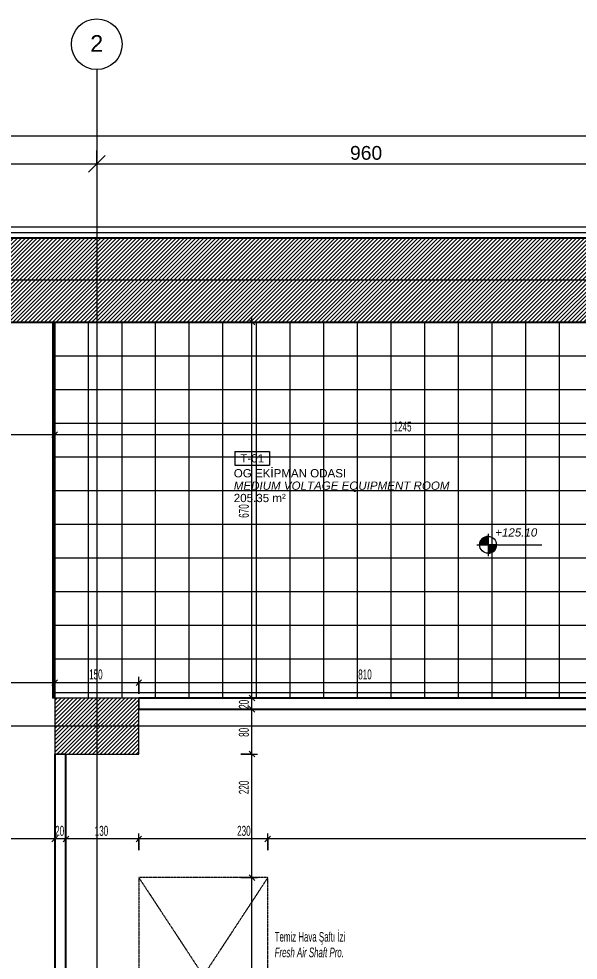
# Model space of a CAD drawing. Header units: centimetres. Extents: x -9345 to 11316, y -7197 to -3465.
# Drawn here: x 4667 to 5664, y -5278 to -3600 of the extents above; entities that cross this region are included whole.
import ezdxf

# ---------------------------------------------------------------- set-up
doc = ezdxf.new("R2010")
doc.units = ezdxf.units.CM
for name, pattern in [('Grid Line 1_4_', [1.11125, 0.635, -0.15875, 0.15875, -0.15875]), ('Hidden 1_16_', [0.238125, 0.15875, -0.079375]), ('Overhead', [0.396875, 0.238125, -0.15875])]:
    doc.linetypes.add(name, pattern=pattern)
for name, color, linetype, lineweight in [('A-ANNO-DIMS', 211, 'Continuous', 9), ('A-ANNO-DIMS-100', 211, 'Continuous', 9), ('A-AREA-IDEN', 2, 'Continuous', 9), ('A-DETL', 90, 'Continuous', 9), ('A-FLOR', 192, 'Continuous', 9), ('A-FLOR-HRAL', 11, 'Continuous', 9), ('A-FLOR-OVHD', 1, 'Overhead', 9), ('A-FLOR-PATT', 8, 'Continuous', 9), ('A-WALL', 113, 'Continuous', 9), ('A-WALL-PATT', 111, 'Continuous', 25), ('G-ANNO-DIMS', 111, 'Continuous', 9), ('G-ANNO-TEXT', 231, 'Continuous', 9), ('S-COLS', 52, 'Continuous', 9), ('S-GRID', 1, 'Continuous', 9), ('S-GRID-IDEN', 1, 'Continuous', 9)]:
    doc.layers.add(name, color=color, linetype=linetype, lineweight=lineweight)
doc.styles.add('Arial_1', font='arial.ttf', dxfattribs={"height": 29.505988})
doc.styles.add('Arial_2', font='arial.ttf', dxfattribs={"height": 14.752994})
doc.styles.add('Arial_4', font='arial.ttf', dxfattribs={"height": 24.588323})
doc.styles.add('Arial_I', font='ariali.ttf', dxfattribs={"height": 14.752994})
doc.styles.add('Swis721 LtCn BT', font='swisscl.ttf', dxfattribs={"width": 0.8, "height": 17.149461})
doc.styles.add('Swis721 LtCn BT_1', font='swisscl.ttf', dxfattribs={"width": 0.8, "height": 17.639445})
doc.dimstyles.new('IUAS_DIMENSION_AXIS', dxfattribs={"dimscale": 30.48, "dimtxt": 25, "dimasz": 0.984252, "dimexe": 0.984252, "dimexo": 0.0625, "dimgap": 0, "dimtad": 1, "dimdec": 0, "dimzin": 0, "dimdsep": 46, "dimtxsty": 'Arial_4', "dimblk1": 'OBLIQUE', "dimblk2": 'OBLIQUE', "dimsah": 1, "dimcen": 0.09, "dimdle": 0.984252, "dimazin": 0, "dimtfac": 1, "dimtdec": 4, "dimtix": 1, "dimtmove": 0, "dimatfit": 3, "dimfxl": 0.787402, "dimfxlon": 1, "dimtvp": 1, "dimtolj": 1, "dimtzin": 0, "dimarcsym": 2})
doc.dimstyles.new('IUAS_DIMENSION_INSIDE_100_4', dxfattribs={"dimscale": 30.48, "dimtxt": 18, "dimasz": 0.328084, "dimexe": 0.328084, "dimexo": 0.0625, "dimgap": 0, "dimtad": 1, "dimdec": 0, "dimdsep": 46, "dimtxsty": 'Swis721 LtCn BT_1', "dimblk1": 'OBLIQUE', "dimblk2": 'OBLIQUE', "dimsah": 1, "dimcen": 0.09, "dimdle": 0.328084, "dimazin": 0, "dimtfac": 1, "dimtdec": 4, "dimtix": 1, "dimtmove": 2, "dimatfit": 3, "dimfxl": 0.656168, "dimfxlon": 1, "dimtvp": 1, "dimtolj": 1, "dimtzin": 0, "dimarcsym": 2})
doc.dimstyles.new('IUAS_DIMENSION_INSIDE_100_5', dxfattribs={"dimscale": 30.48, "dimtxt": 18, "dimasz": 0.328084, "dimexe": 0.328084, "dimexo": 0.0625, "dimgap": 0, "dimtad": 1, "dimdec": 0, "dimdsep": 46, "dimtxsty": 'Swis721 LtCn BT_1', "dimblk1": 'OBLIQUE', "dimblk2": 'OBLIQUE', "dimsah": 1, "dimcen": 0.09, "dimdle": 0.328084, "dimazin": 0, "dimtfac": 1, "dimtdec": 4, "dimtix": 1, "dimtmove": 0, "dimatfit": 3, "dimfxl": 0.656168, "dimfxlon": 1, "dimtvp": 1, "dimtolj": 1, "dimtzin": 0, "dimarcsym": 2})
pattern_1 = [(45, (10627.768, 0), (-3.535534, 3.535534), [])]

# ---------------------------------------------------------------- blocks, each defined once
blk = doc.blocks.new('Railing - Railing-1580815-_123_30 TEKNİK KAT _ TECHNICAL LEVEL')
at = {"layer": 'A-FLOR-HRAL'}
for p, q in [((-6024.5, 3958.6), (-6647.3, 3711.6)), ((-6646.2, 3708.8), (-6023.4, 3955.8)), ((-6646.2, 3708.8), (-6647.3, 3711.6))]:
    blk.add_line(p, q, dxfattribs=at)
blk = doc.blocks.new('IUAS_A_ROOM_100S - No_İsmi_Alan-1315501-_123_30 TEKNİK KAT _ TECHNICAL LEVEL')
at = {"layer": 'A-AREA-IDEN'}
for p, q in [((-0.101, 0.193), (-0.101, -0.051)), ((-0.101, 0.193), (0.519, 0.193)), ((0.519, 0.193), (0.519, -0.051)), ((-0.101, -0.051), (0.519, -0.051))]:
    blk.add_line(p, q, dxfattribs=at)
blk = doc.blocks.new('Grid - IUAS_A_GRID_HEAD_4_5MM-1313285-_123_30 TEKNİK KAT _ TECHNICAL LEVEL')
at = {"layer": 'S-GRID-IDEN'}
blk.add_circle((0, 0), 0.452, dxfattribs=at)
blk = doc.blocks.new('DIMBLOCK323-_123_30 TEKNİK KAT _ TECHNICAL LEVEL')
at = {"layer": 'A-ANNO-DIMS-100', "transparency": 16777216}
for p, q in [((3965.8, -4762.9), (3965.8, -4792.9)), ((3965.8, -4782.9), (3965.8, -4762.9)), ((3965.8, -4782.9), (3970.8, -4777.9)), ((4730.8, -4802.9), (4730.8, -4772.9)), ((4730.8, -4782.9), (4735.8, -4777.9)), ((3955.8, -4782.9), (4730.8, -4782.9)), ((3965.8, -4782.9), (3960.8, -4787.9)), ((4730.8, -4782.9), (4725.8, -4787.9)), ((4730.8, -4782.9), (4730.8, -4802.9))]:
    blk.add_line(p, q, dxfattribs=at)
at = {"layer": 'A-ANNO-DIMS-100', "color": 0, "transparency": 16777216, "insert": (4334.6, -4759.6), "char_height": 17.64, "width": 32.914, "attachment_point": 1, "line_spacing_factor": 0.971848, "style": 'Swis721 LtCn BT_1'}
blk.add_mtext('765', dxfattribs=at)
blk = doc.blocks.new('_Oblique')
at = {"color": 0, "linetype": 'ByBlock', "lineweight": -2}
blk.add_line((-0.5, -0.5), (0.5, 0.5), dxfattribs=at)
blk = doc.blocks.new('DIMBLOCK324-_123_30 TEKNİK KAT _ TECHNICAL LEVEL')
at = {"layer": 'A-ANNO-DIMS-100', "transparency": 16777216}
for p, q in [((4730.8, -4802.9), (4730.8, -4772.9)), ((4730.8, -4782.9), (4735.8, -4777.9)), ((4880.8, -4802.9), (4880.8, -4772.9)), ((4880.8, -4782.9), (4885.8, -4777.9)), ((4730.8, -4782.9), (4725.8, -4787.9)), ((4730.8, -4782.9), (4880.8, -4782.9)), ((4730.8, -4782.9), (4730.8, -4802.9)), ((4880.8, -4782.9), (4875.8, -4787.9)), ((4880.8, -4782.9), (4880.8, -4802.9))]:
    blk.add_line(p, q, dxfattribs=at)
at = {"layer": 'A-ANNO-DIMS-100', "color": 0, "transparency": 16777216, "insert": (4792.1, -4759.6), "char_height": 17.64, "width": 32.914, "attachment_point": 1, "line_spacing_factor": 0.971848, "style": 'Swis721 LtCn BT_1'}
blk.add_mtext('150', dxfattribs=at)
blk = doc.blocks.new('DIMBLOCK325-_123_30 TEKNİK KAT _ TECHNICAL LEVEL')
at = {"layer": 'A-ANNO-DIMS-100', "transparency": 16777216}
for p, q in [((4880.8, -4802.9), (4880.8, -4772.9)), ((4880.8, -4782.9), (4885.8, -4777.9)), ((5690.8, -4802.9), (5690.8, -4772.9)), ((5690.8, -4782.9), (5695.8, -4777.9)), ((4880.8, -4782.9), (4875.8, -4787.9)), ((4880.8, -4782.9), (5690.8, -4782.9)), ((4880.8, -4782.9), (4880.8, -4802.9)), ((5690.8, -4782.9), (5685.8, -4787.9)), ((5690.8, -4782.9), (5690.8, -4802.9))]:
    blk.add_line(p, q, dxfattribs=at)
at = {"layer": 'A-ANNO-DIMS-100', "color": 0, "transparency": 16777216, "insert": (5272.1, -4759.6), "char_height": 17.64, "width": 32.914, "attachment_point": 1, "line_spacing_factor": 0.971848, "style": 'Swis721 LtCn BT_1'}
blk.add_mtext('810', dxfattribs=at)
blk = doc.blocks.new('DIMBLOCK437-_123_30 TEKNİK KAT _ TECHNICAL LEVEL')
at = {"layer": 'A-ANNO-DIMS-100', "transparency": 16777216}
for p, q in [((5110.8, -5061.7), (5105.8, -5066.7)), ((5110.8, -5081.7), (5110.8, -5051.7)), ((5110.8, -5061.7), (5115.8, -5056.7)), ((6640.8, -5061.7), (5110.8, -5061.7)), ((5110.8, -5061.7), (5110.8, -5081.7)), ((6640.8, -5061.7), (6635.8, -5066.7)), ((6640.8, -5081.7), (6640.8, -5051.7)), ((6640.8, -5061.7), (6645.8, -5056.7)), ((6640.8, -5061.7), (6640.8, -5081.7))]:
    blk.add_line(p, q, dxfattribs=at)
at = {"layer": 'A-ANNO-DIMS-100', "color": 0, "transparency": 16777216, "insert": (5857.5, -5038.4), "char_height": 17.64, "width": 43.886, "attachment_point": 1, "line_spacing_factor": 0.971848, "style": 'Swis721 LtCn BT_1'}
blk.add_mtext('1530', dxfattribs=at)
blk = doc.blocks.new('DIMBLOCK438-_123_30 TEKNİK KAT _ TECHNICAL LEVEL')
at = {"layer": 'A-ANNO-DIMS-100', "transparency": 16777216}
for p, q in [((4880.8, -5061.7), (4875.8, -5066.7)), ((4880.8, -5081.7), (4880.8, -5051.7)), ((4880.8, -5061.7), (4885.8, -5056.7)), ((5110.8, -5061.7), (4880.8, -5061.7)), ((4880.8, -5061.7), (4880.8, -5081.7)), ((5110.8, -5061.7), (5105.8, -5066.7)), ((5110.8, -5081.7), (5110.8, -5051.7)), ((5110.8, -5061.7), (5115.8, -5056.7)), ((5110.8, -5061.7), (5110.8, -5081.7))]:
    blk.add_line(p, q, dxfattribs=at)
at = {"layer": 'A-ANNO-DIMS-100', "color": 0, "transparency": 16777216, "insert": (5056.1, -5038.4), "char_height": 17.64, "width": 32.914, "attachment_point": 1, "line_spacing_factor": 0.971848, "style": 'Swis721 LtCn BT_1'}
blk.add_mtext('230', dxfattribs=at)
blk = doc.blocks.new('DIMBLOCK439-_123_30 TEKNİK KAT _ TECHNICAL LEVEL')
at = {"layer": 'A-ANNO-DIMS-100', "transparency": 16777216}
for p, q in [((4750.8, -5061.7), (4745.8, -5066.7)), ((4750.8, -5081.7), (4750.8, -5051.7)), ((4750.8, -5061.7), (4755.8, -5056.7)), ((4880.8, -5061.7), (4750.8, -5061.7)), ((4750.8, -5061.7), (4750.8, -5081.7)), ((4880.8, -5061.7), (4875.8, -5066.7)), ((4880.8, -5081.7), (4880.8, -5051.7)), ((4880.8, -5061.7), (4885.8, -5056.7)), ((4880.8, -5061.7), (4880.8, -5081.7))]:
    blk.add_line(p, q, dxfattribs=at)
at = {"layer": 'A-ANNO-DIMS-100', "color": 0, "transparency": 16777216, "insert": (4802.1, -5038.4), "char_height": 17.64, "width": 32.914, "attachment_point": 1, "line_spacing_factor": 0.971848, "style": 'Swis721 LtCn BT_1'}
blk.add_mtext('130', dxfattribs=at)
blk = doc.blocks.new('DIMBLOCK440-_123_30 TEKNİK KAT _ TECHNICAL LEVEL')
at = {"layer": 'A-ANNO-DIMS-100', "transparency": 16777216}
for p, q in [((4730.8, -5061.7), (4725.8, -5066.7)), ((4730.8, -5081.7), (4730.8, -5051.7)), ((4730.8, -5061.7), (4735.8, -5056.7)), ((4750.8, -5061.7), (4730.8, -5061.7)), ((4730.8, -5061.7), (4730.8, -5081.7)), ((4750.8, -5061.7), (4745.8, -5066.7)), ((4750.8, -5081.7), (4750.8, -5051.7)), ((4750.8, -5061.7), (4755.8, -5056.7)), ((4750.8, -5061.7), (4750.8, -5081.7))]:
    blk.add_line(p, q, dxfattribs=at)
at = {"layer": 'A-ANNO-DIMS-100', "color": 0, "transparency": 16777216, "insert": (4731.6, -5038.4), "char_height": 17.64, "width": 21.943, "attachment_point": 1, "line_spacing_factor": 0.971848, "style": 'Swis721 LtCn BT_1'}
blk.add_mtext('20', dxfattribs=at)
blk = doc.blocks.new('DIMBLOCK441-_123_30 TEKNİK KAT _ TECHNICAL LEVEL')
at = {"layer": 'A-ANNO-DIMS-100', "transparency": 16777216}
for p, q in [((4315.8, -5061.7), (4310.8, -5066.7)), ((4315.8, -5081.7), (4315.8, -5051.7)), ((4315.8, -5061.7), (4320.8, -5056.7)), ((4730.8, -5061.7), (4315.8, -5061.7)), ((4315.8, -5061.7), (4315.8, -5081.7)), ((4730.8, -5061.7), (4725.8, -5066.7)), ((4730.8, -5081.7), (4730.8, -5051.7)), ((4730.8, -5061.7), (4735.8, -5056.7)), ((4730.8, -5061.7), (4730.8, -5081.7))]:
    blk.add_line(p, q, dxfattribs=at)
at = {"layer": 'A-ANNO-DIMS-100', "color": 0, "transparency": 16777216, "insert": (4509.6, -5038.4), "char_height": 17.64, "width": 32.914, "attachment_point": 1, "line_spacing_factor": 0.971848, "style": 'Swis721 LtCn BT_1'}
blk.add_mtext('415', dxfattribs=at)
blk = doc.blocks.new('DIMBLOCK448-_123_30 TEKNİK KAT _ TECHNICAL LEVEL')
at = {"layer": 'A-ANNO-DIMS-100', "transparency": 16777216}
for p, q in [((5062.6, -5130.5), (5092.6, -5130.5)), ((5082.6, -5130.5), (5062.6, -5130.5)), ((5082.6, -5130.5), (5077.6, -5125.5)), ((5082.6, -5480.5), (5082.6, -5130.5)), ((5082.6, -5130.5), (5087.6, -5135.5)), ((5062.6, -5480.5), (5092.6, -5480.5)), ((5082.6, -5480.5), (5062.6, -5480.5)), ((5082.6, -5480.5), (5077.6, -5475.5)), ((5082.6, -5480.5), (5087.6, -5485.5))]:
    blk.add_line(p, q, dxfattribs=at)
at = {"layer": 'A-ANNO-DIMS-100', "color": 0, "transparency": 16777216, "insert": (5059.3, -5319.2), "char_height": 17.64, "width": 32.914, "attachment_point": 1, "rotation": 90, "line_spacing_factor": 0.971848, "style": 'Swis721 LtCn BT_1'}
blk.add_mtext('350', dxfattribs=at)
blk = doc.blocks.new('DIMBLOCK449-_123_30 TEKNİK KAT _ TECHNICAL LEVEL')
at = {"layer": 'A-ANNO-DIMS-100', "transparency": 16777216}
for p, q in [((5062.6, -4910.5), (5092.6, -4910.5)), ((5082.6, -4910.5), (5062.6, -4910.5)), ((5082.6, -4910.5), (5077.6, -4905.5)), ((5082.6, -5130.5), (5082.6, -4910.5)), ((5082.6, -4910.5), (5087.6, -4915.5)), ((5062.6, -5130.5), (5092.6, -5130.5)), ((5082.6, -5130.5), (5062.6, -5130.5)), ((5082.6, -5130.5), (5077.6, -5125.5)), ((5082.6, -5130.5), (5087.6, -5135.5))]:
    blk.add_line(p, q, dxfattribs=at)
at = {"layer": 'A-ANNO-DIMS-100', "color": 0, "transparency": 16777216, "insert": (5059.3, -4981.9), "char_height": 17.64, "width": 32.914, "attachment_point": 1, "rotation": 90, "line_spacing_factor": 0.971848, "style": 'Swis721 LtCn BT_1'}
blk.add_mtext('220', dxfattribs=at)
blk = doc.blocks.new('DIMBLOCK450-_123_30 TEKNİK KAT _ TECHNICAL LEVEL')
at = {"layer": 'A-ANNO-DIMS-100', "transparency": 16777216}
for p, q in [((5062.6, -4830.5), (5092.6, -4830.5)), ((5082.6, -4830.5), (5062.6, -4830.5)), ((5082.6, -4830.5), (5077.6, -4825.5)), ((5082.6, -4910.5), (5082.6, -4830.5)), ((5082.6, -4830.5), (5087.6, -4835.5)), ((5062.6, -4910.5), (5092.6, -4910.5)), ((5082.6, -4910.5), (5062.6, -4910.5)), ((5082.6, -4910.5), (5077.6, -4905.5)), ((5082.6, -4910.5), (5087.6, -4915.5))]:
    blk.add_line(p, q, dxfattribs=at)
at = {"layer": 'A-ANNO-DIMS-100', "color": 0, "transparency": 16777216, "insert": (5059.3, -4879.7), "char_height": 17.64, "width": 21.943, "attachment_point": 1, "rotation": 90, "line_spacing_factor": 0.971848, "style": 'Swis721 LtCn BT_1'}
blk.add_mtext('80', dxfattribs=at)
blk = doc.blocks.new('DIMBLOCK451-_123_30 TEKNİK KAT _ TECHNICAL LEVEL')
at = {"layer": 'A-ANNO-DIMS-100', "transparency": 16777216}
for p, q in [((5062.6, -4810.5), (5092.6, -4810.5)), ((5082.6, -4810.5), (5062.6, -4810.5)), ((5082.6, -4810.5), (5077.6, -4805.5)), ((5082.6, -4830.5), (5082.6, -4810.5)), ((5082.6, -4810.5), (5087.6, -4815.5)), ((5062.6, -4830.5), (5092.6, -4830.5)), ((5082.6, -4830.5), (5062.6, -4830.5)), ((5082.6, -4830.5), (5077.6, -4825.5)), ((5082.6, -4830.5), (5087.6, -4835.5))]:
    blk.add_line(p, q, dxfattribs=at)
at = {"layer": 'A-ANNO-DIMS-100', "color": 0, "transparency": 16777216, "insert": (5059.3, -4829.7), "char_height": 17.64, "width": 21.943, "attachment_point": 1, "rotation": 90, "line_spacing_factor": 0.971848, "style": 'Swis721 LtCn BT_1'}
blk.add_mtext('20', dxfattribs=at)
blk = doc.blocks.new('DIMBLOCK452-_123_30 TEKNİK KAT _ TECHNICAL LEVEL')
at = {"layer": 'A-ANNO-DIMS-100', "transparency": 16777216}
for p, q in [((5062.6, -4140.5), (5092.6, -4140.5)), ((5082.6, -4140.5), (5062.6, -4140.5)), ((5082.6, -4140.5), (5077.6, -4135.5)), ((5082.6, -4810.5), (5082.6, -4130.5)), ((5082.6, -4140.5), (5087.6, -4145.5)), ((5062.6, -4810.5), (5092.6, -4810.5)), ((5082.6, -4810.5), (5062.6, -4810.5)), ((5082.6, -4810.5), (5077.6, -4805.5)), ((5082.6, -4810.5), (5087.6, -4815.5))]:
    blk.add_line(p, q, dxfattribs=at)
at = {"layer": 'A-ANNO-DIMS-100', "color": 0, "transparency": 16777216, "insert": (5059.3, -4489.2), "char_height": 17.64, "width": 32.914, "attachment_point": 1, "rotation": 90, "line_spacing_factor": 0.971848, "style": 'Swis721 LtCn BT_1'}
blk.add_mtext('670', dxfattribs=at)
blk = doc.blocks.new('DIMBLOCK462-_123_30 TEKNİK KAT _ TECHNICAL LEVEL')
at = {"layer": 'A-ANNO-DIMS-100', "transparency": 16777216}
for p, q in [((4730.8, -4341.1), (4725.8, -4346.1)), ((4730.8, -4361.1), (4730.8, -4331.1)), ((4730.8, -4341.1), (4735.8, -4336.1)), ((5975.8, -4341.1), (4730.8, -4341.1)), ((4730.8, -4341.1), (4730.8, -4361.1)), ((5975.8, -4341.1), (5970.8, -4346.1)), ((5975.8, -4361.1), (5975.8, -4331.1)), ((5975.8, -4341.1), (5980.8, -4336.1)), ((5975.8, -4341.1), (5975.8, -4361.1))]:
    blk.add_line(p, q, dxfattribs=at)
at = {"layer": 'A-ANNO-DIMS-100', "color": 0, "transparency": 16777216, "insert": (5335, -4317.7), "char_height": 17.64, "width": 43.886, "attachment_point": 1, "line_spacing_factor": 0.971848, "style": 'Swis721 LtCn BT_1'}
blk.add_mtext('1245', dxfattribs=at)
blk = doc.blocks.new('DIMBLOCK463-_123_30 TEKNİK KAT _ TECHNICAL LEVEL')
at = {"layer": 'A-ANNO-DIMS-100', "transparency": 16777216}
for p, q in [((3965.8, -4341.1), (3960.8, -4346.1)), ((3965.8, -4361.1), (3965.8, -4331.1)), ((3965.8, -4341.1), (3970.8, -4336.1)), ((4730.8, -4341.1), (3965.8, -4341.1)), ((3965.8, -4341.1), (3965.8, -4361.1)), ((4730.8, -4341.1), (4725.8, -4346.1)), ((4730.8, -4361.1), (4730.8, -4331.1)), ((4730.8, -4341.1), (4735.8, -4336.1)), ((4730.8, -4341.1), (4730.8, -4361.1))]:
    blk.add_line(p, q, dxfattribs=at)
at = {"layer": 'A-ANNO-DIMS-100', "color": 0, "transparency": 16777216, "insert": (4334.6, -4317.7), "char_height": 17.64, "width": 32.914, "attachment_point": 1, "line_spacing_factor": 0.971848, "style": 'Swis721 LtCn BT_1'}
blk.add_mtext('765', dxfattribs=at)
blk = doc.blocks.new('DIMBLOCK535-_123_30 TEKNİK KAT _ TECHNICAL LEVEL')
at = {"layer": 'A-ANNO-DIMS-100', "transparency": 16777216}
for p, q in [((3890.8, -3834.3), (3890.8, -3888.3)), ((3890.8, -3858.3), (3890.8, -3834.3)), ((4805.8, -3834.3), (4805.8, -3888.3)), ((4805.8, -3858.3), (4805.8, -3834.3)), ((3890.8, -3858.3), (3875.8, -3873.3)), ((3890.8, -3858.3), (3905.8, -3843.3)), ((3890.8, -3858.3), (4805.8, -3858.3)), ((4805.8, -3858.3), (4790.8, -3873.3)), ((4805.8, -3858.3), (4820.8, -3843.3))]:
    blk.add_line(p, q, dxfattribs=at)
at = {"layer": 'A-ANNO-DIMS-100', "color": 0, "transparency": 16777216, "insert": (4320, -3826.4), "char_height": 24.59, "width": 67.846, "attachment_point": 1, "line_spacing_factor": 0.938532, "style": 'Arial_4'}
blk.add_mtext('915', dxfattribs=at)
blk = doc.blocks.new('DIMBLOCK536-_123_30 TEKNİK KAT _ TECHNICAL LEVEL')
at = {"layer": 'A-ANNO-DIMS-100', "transparency": 16777216}
for p, q in [((4805.8, -3834.3), (4805.8, -3888.3)), ((4805.8, -3858.3), (4805.8, -3834.3)), ((5765.8, -3834.3), (5765.8, -3888.3)), ((5765.8, -3858.3), (5765.8, -3834.3)), ((4805.8, -3858.3), (4790.8, -3873.3)), ((4805.8, -3858.3), (4820.8, -3843.3)), ((4805.8, -3858.3), (5765.8, -3858.3)), ((5765.8, -3858.3), (5750.8, -3873.3)), ((5765.8, -3858.3), (5780.8, -3843.3))]:
    blk.add_line(p, q, dxfattribs=at)
at = {"layer": 'A-ANNO-DIMS-100', "color": 0, "transparency": 16777216, "insert": (5257.5, -3826.4), "char_height": 24.59, "width": 67.846, "attachment_point": 1, "line_spacing_factor": 0.938532, "style": 'Arial_4'}
blk.add_mtext('960', dxfattribs=at)
blk = doc.blocks.new('DIMBLOCK543-_123_30 TEKNİK KAT _ TECHNICAL LEVEL')
at = {"layer": 'A-ANNO-DIMS-100', "transparency": 16777216}
for p, q in [((3815.8, -3832.3), (3815.8, -3778.3)), ((9965.8, -3832.3), (9965.8, -3778.3)), ((3785.8, -3808.3), (9995.8, -3808.3)), ((3815.8, -3808.3), (3800.8, -3823.3)), ((3815.8, -3808.3), (3830.8, -3793.3)), ((3815.8, -3808.3), (3815.8, -3832.3)), ((9965.8, -3808.3), (9950.8, -3823.3)), ((9965.8, -3808.3), (9980.8, -3793.3)), ((9965.8, -3808.3), (9965.8, -3832.3))]:
    blk.add_line(p, q, dxfattribs=at)
at = {"layer": 'A-ANNO-DIMS-100', "color": 0, "transparency": 16777216, "insert": (6853.1, -3776.4), "char_height": 24.59, "width": 90.462, "attachment_point": 1, "line_spacing_factor": 0.938532, "style": 'Arial_4'}
blk.add_mtext('6150', dxfattribs=at)
blk = doc.blocks.new('Spot Elevations - IUAS_A_PLAN_ELEVATION-1314357-_123_30 TEKNİK KAT _ TECHNICAL LEVEL')
at = {"layer": 'G-ANNO-DIMS'}
h = blk.add_hatch(color=256, dxfattribs=at)
edge = h.paths.add_edge_path(flags=0)
edge.add_line((0, 0), (-0.15, 0))
edge.add_arc((0, 0), 0.15, 90, 180, ccw=False)
edge.add_line((0, 0.15), (0, 0))
h = blk.add_hatch(color=256, dxfattribs=at)
edge = h.paths.add_edge_path(flags=0)
edge.add_line((0, 0), (0.15, 0))
edge.add_arc((0, 0), 0.15, 270, 360, ccw=False)
edge.add_line((0, -0.15), (0, 0))
for p, q in [((0, 0.2), (0, -0.2)), ((-0.2, 0), (0.96, 0)), ((-0.15, 0), (0, 0)), ((0, 0), (0, 0.15)), ((0, 0), (0, -0.15)), ((0.15, 0), (0, 0))]:
    blk.add_line(p, q, dxfattribs=at)
blk.add_circle((0, 0), 0.15, dxfattribs=at)
for start, end in [(90, 180), (270, 360)]:
    blk.add_arc((0, 0), 0.15, start, end, dxfattribs=at)

msp = doc.modelspace()

# ---------------------------------------------------------------- hatches: boundary and pattern name
at = {"layer": 'A-FLOR-PATT'}
h = msp.add_hatch(dxfattribs=at)
h.set_pattern_fill('FP_8', color=256, style=0, pattern_type=2)
h.set_pattern_definition([(270, (5150.785, -4200.53), (60, 4e-15), []), (0, (5150.785, -4200.53), (0, 60), [])])
h.paths.add_polyline_path([(5975.8, -4810.5), (5975.8, -4140.5), (4730.8, -4140.5), (4730.8, -4810.5), (5879, -4810.5)], flags=0)
at = {"layer": 'A-WALL-PATT', "lineweight": 9}
h = msp.add_hatch(dxfattribs=at)
h.set_pattern_fill('FP_7', color=256, style=0, pattern_type=2)
h.set_pattern_definition(pattern_1)
h.paths.add_polyline_path([(4964.3, -4140.5), (9815.8, -4140.5), (9815.8, -3990.5), (3815.8, -3990.5), (3815.8, -4140.5), (3965.8, -4140.5)], flags=0)
at = {"layer": 'S-COLS'}
h = msp.add_hatch(dxfattribs=at)
h.set_pattern_fill('FP_7', color=256, style=0, pattern_type=2)
h.set_pattern_definition(pattern_1)
h.paths.add_polyline_path([(4730.8, -4910.5), (4880.8, -4910.5), (4880.8, -4810.5), (4730.8, -4810.5)], flags=0)

# ---------------------------------------------------------------- linework, layer by layer
at = {"layer": 'A-DETL'}
msp.add_line((3795.8, -3970.5), (9985.8, -3970.5), dxfattribs=at)
at = {"layer": 'A-DETL', "linetype": 'Hidden 1_16_'}
for p, q in [((4880.8, -5130.5), (4880.8, -5480.5)), ((5110.8, -5130.5), (4880.8, -5130.5)), ((4880.8, -5130.5), (5110.8, -5480.5)), ((5110.8, -5130.5), (4880.8, -5480.5)), ((5110.8, -5480.5), (5110.8, -5130.5))]:
    msp.add_line(p, q, dxfattribs=at)
at = {"layer": 'A-FLOR'}
msp.add_line((4730.8, -4140.5), (4730.8, -4810.5), dxfattribs=at)
at = {"layer": 'A-FLOR-OVHD'}
msp.add_line((3805.8, -3980.5), (9975.8, -3980.5), dxfattribs=at)
at = {"layer": 'A-WALL', "lineweight": 25}
for p, q in [((9965.8, -3990.5), (3815.8, -3990.5)), ((3965.8, -4140.5), (5975.8, -4140.5)), ((5690.8, -4810.5), (4880.8, -4810.5)), ((4880.8, -4830.5), (5690.8, -4830.5)), ((4730.8, -4910.5), (4730.8, -5480.5)), ((4750.8, -5480.5), (4750.8, -4910.5))]:
    msp.add_line(p, q, dxfattribs=at)
at = {"layer": 'A-WALL'}
for p, q in [((4880.8, -4810.5), (4880.8, -4830.5)), ((4750.8, -4910.5), (4730.8, -4910.5))]:
    msp.add_line(p, q, dxfattribs=at)
at = {"layer": 'S-COLS'}
for p, q in [((4880.8, -4810.5), (4730.8, -4810.5)), ((4730.8, -4810.5), (4730.8, -4910.5)), ((4880.8, -4830.5), (4880.8, -4810.5)), ((4880.8, -4910.5), (4880.8, -4830.5)), ((4730.8, -4910.5), (4750.8, -4910.5)), ((4750.8, -4910.5), (4880.8, -4910.5))]:
    msp.add_line(p, q, dxfattribs=at)
at = {"layer": 'S-GRID', "linetype": 'Grid Line 1_4_'}
for p, q in [((4805.8, -3690.2), (4805.8, -6999)), ((11178.1, -4065.5), (2341.5, -4065.5)), ((11178.1, -4860.5), (2341.5, -4860.5))]:
    msp.add_line(p, q, dxfattribs=at)

# ---------------------------------------------------------------- block references
at = {"layer": 'A-AREA-IDEN', "xscale": 99.99999999999994, "yscale": 99.99999999999994, "zscale": 99.99999999999994}
msp.add_blockref('IUAS_A_ROOM_100S - No_İsmi_Alan-1315501-_123_30 TEKNİK KAT _ TECHNICAL LEVEL', (5062, -4390.5), dxfattribs=at)
at = {"layer": 'A-FLOR-HRAL', "rotation": 68.36410604411739}
msp.add_blockref('Railing - Railing-1580815-_123_30 TEKNİK KAT _ TECHNICAL LEVEL', (10627.8, 0), dxfattribs=at)
at = {"layer": 'G-ANNO-DIMS', "xscale": 99.99999999999994, "yscale": 99.99999999999994, "zscale": 99.99999999999994}
msp.add_blockref('Spot Elevations - IUAS_A_PLAN_ELEVATION-1314357-_123_30 TEKNİK KAT _ TECHNICAL LEVEL', (5503.7, -4537.5), dxfattribs=at)
at = {"layer": 'S-GRID-IDEN', "xscale": 99.99999999999996, "yscale": 99.99999999999996, "zscale": 99.99999999999996, "rotation": 180}
msp.add_blockref('Grid - IUAS_A_GRID_HEAD_4_5MM-1313285-_123_30 TEKNİK KAT _ TECHNICAL LEVEL', (4805.8, -3645), dxfattribs=at)

# ---------------------------------------------------------------- texts
at = {"layer": 'A-AREA-IDEN', "line_spacing_factor": 0.938532}
for s, insert, char_height, width, attachment_point, style in [('T-01', (5083, -4375.8), 14.75, 50.4, 2, 'Arial_2'), ('OG EKİPMAN ODASI', (5050.2, -4402.4), 14.753, 238.5, 1, 'Arial_2'), ('MEDIUM VOLTAGE EQUIPMENT ROOM', (5050.2, -4424.5), 14.753, 459.54, 1, 'Arial_I'), ('205.35 m²', (5050.2, -4446.5), 14.75, 110.52, 1, 'Arial_2')]:
    msp.add_mtext(s, dxfattribs=dict(at, insert=insert, char_height=char_height, width=width, attachment_point=attachment_point, style=style))
at = {"layer": 'G-ANNO-DIMS', "insert": (5516.4, -4507.9), "char_height": 14.75, "width": 89.64, "attachment_point": 1, "line_spacing_factor": 0.938532, "style": 'Arial_I'}
msp.add_mtext('+125.10', dxfattribs=at)
at = {"layer": 'G-ANNO-TEXT', "color": 7, "insert": (5123.1, -5227.6), "char_height": 17.149, "width": 150.563, "attachment_point": 1, "line_spacing_factor": 0.971848, "style": 'Swis721 LtCn BT'}
msp.add_mtext('Temiz Hava Şaftı İzi\\P\\fSwis721 LtCn BT|b0|i1|c162|p34|;\\W.8;Fresh Air Shaft Pro.', dxfattribs=at)

# ---------------------------------------------------------------- dimensions: what is measured, and where the dimension line sits
at = {"layer": 'A-ANNO-DIMS'}
for base, p1, p2, angle, dimstyle, override, picture, middle in [((9965.8, -3808.3), (3815.8, -3832.3), (9965.8, -3832.3), 0, 'IUAS_DIMENSION_AXIS', {"dimpost": '<>', "dimfxl": 6150}, 'DIMBLOCK543-_123_30 TEKNİK KAT _ TECHNICAL LEVEL', (6890.8, -3795.7)), ((4805.8, -3858.3), (3890.8, -3834.3), (4805.8, -3834.3), 0, 'IUAS_DIMENSION_AXIS', {"dimpost": '<>', "dimfxl": 915}, 'DIMBLOCK535-_123_30 TEKNİK KAT _ TECHNICAL LEVEL', (4348.3, -3845.7)), ((5765.8, -3858.3), (4805.8, -3834.3), (5765.8, -3834.3), 0, 'IUAS_DIMENSION_AXIS', {"dimpost": '<>', "dimfxl": 960}, 'DIMBLOCK536-_123_30 TEKNİK KAT _ TECHNICAL LEVEL', (5285.8, -3845.7)), ((5082.6, -4140.5), (5062.6, -4810.5), (5062.6, -4140.5), 90, 'IUAS_DIMENSION_INSIDE_100_5', {"dimpost": '<>', "dimfxl": 670}, 'DIMBLOCK452-_123_30 TEKNİK KAT _ TECHNICAL LEVEL', (5073.6, -4475.5)), ((4730.8, -4341.1), (5975.8, -4361.1), (4730.8, -4361.1), 0, 'IUAS_DIMENSION_INSIDE_100_5', {"dimpost": '<>', "dimfxl": 1245}, 'DIMBLOCK462-_123_30 TEKNİK KAT _ TECHNICAL LEVEL', (5353.3, -4332.1)), ((4730.8, -4782.9), (3965.8, -4762.9), (4730.8, -4802.9), 0, 'IUAS_DIMENSION_INSIDE_100_5', {"dimpost": '<>', "dimfxl": 766.045038}, 'DIMBLOCK323-_123_30 TEKNİK KAT _ TECHNICAL LEVEL', (4348.3, -4773.9)), ((4880.8, -4782.9), (4730.8, -4802.9), (4880.8, -4802.9), 0, 'IUAS_DIMENSION_INSIDE_100_5', {"dimpost": '<>', "dimfxl": 150}, 'DIMBLOCK324-_123_30 TEKNİK KAT _ TECHNICAL LEVEL', (4805.8, -4773.9)), ((5082.6, -4810.5), (5062.6, -4830.5), (5062.6, -4810.5), 90, 'IUAS_DIMENSION_INSIDE_100_5', {"dimpost": '<>', "dimfxl": 20}, 'DIMBLOCK451-_123_30 TEKNİK KAT _ TECHNICAL LEVEL', (5073.6, -4820.5)), ((5082.6, -4830.5), (5062.6, -4910.5), (5062.6, -4830.5), 90, 'IUAS_DIMENSION_INSIDE_100_5', {"dimpost": '<>', "dimfxl": 80}, 'DIMBLOCK450-_123_30 TEKNİK KAT _ TECHNICAL LEVEL', (5073.6, -4870.5)), ((4315.8, -5061.7), (4730.8, -5081.7), (4315.8, -5081.7), 0, 'IUAS_DIMENSION_INSIDE_100_5', {"dimpost": '<>', "dimfxl": 415}, 'DIMBLOCK441-_123_30 TEKNİK KAT _ TECHNICAL LEVEL', (4523.3, -5052.7)), ((4750.8, -5061.7), (4880.8, -5081.7), (4750.8, -5081.7), 0, 'IUAS_DIMENSION_INSIDE_100_5', {"dimpost": '<>', "dimfxl": 130}, 'DIMBLOCK439-_123_30 TEKNİK KAT _ TECHNICAL LEVEL', (4815.8, -5052.7)), ((5082.6, -5130.5), (5062.6, -5480.5), (5062.6, -5130.5), 90, 'IUAS_DIMENSION_INSIDE_100_5', {"dimpost": '<>', "dimfxl": 350}, 'DIMBLOCK448-_123_30 TEKNİK KAT _ TECHNICAL LEVEL', (5073.6, -5305.5))]:
    dim = msp.add_linear_dim(base=base, p1=p1, p2=p2, angle=angle, dimstyle=dimstyle, override=override, dxfattribs=at)
    dim.commit()
    dim.dimension.update_dxf_attribs({"geometry": picture, "text_midpoint": middle})
for base, p1, p2, override, picture, middle in [((3965.8, -4341.1), (4730.8, -4361.1), (3965.8, -4361.1), {"dimpost": '<>', "dimfxl": 765}, 'DIMBLOCK463-_123_30 TEKNİK KAT _ TECHNICAL LEVEL', (4348.3, -4332.1)), ((5690.8, -4782.9), (4880.8, -4802.9), (5690.8, -4802.9), {"dimpost": '<>', "dimfxl": 810}, 'DIMBLOCK325-_123_30 TEKNİK KAT _ TECHNICAL LEVEL', (5285.8, -4773.9)), ((4730.8, -5061.7), (4750.8, -5081.7), (4730.8, -5081.7), {"dimpost": '<>', "dimfxl": 20}, 'DIMBLOCK440-_123_30 TEKNİK KAT _ TECHNICAL LEVEL', (4740.8, -5052.7)), ((5110.8, -5061.7), (6640.8, -5081.7), (5110.8, -5081.7), {"dimpost": '<>', "dimfxl": 1530}, 'DIMBLOCK437-_123_30 TEKNİK KAT _ TECHNICAL LEVEL', (5875.8, -5052.7))]:
    dim = msp.add_linear_dim(base=base, p1=p1, p2=p2, dimstyle='IUAS_DIMENSION_INSIDE_100_5', override=override, dxfattribs=at)
    dim.commit()
    dim.dimension.update_dxf_attribs({"geometry": picture, "text_midpoint": middle})
dim = msp.add_linear_dim(base=(5082.6, -4910.5), p1=(5062.6, -5130.5), p2=(5062.6, -4910.5), angle=90, dimstyle='IUAS_DIMENSION_INSIDE_100_4', override={"dimpost": '<>', "dimfxl": 220}, dxfattribs=at)
dim.commit()
dim.dimension.update_dxf_attribs({"geometry": 'DIMBLOCK449-_123_30 TEKNİK KAT _ TECHNICAL LEVEL', "text_midpoint": (5071, -4965.4), "dimtype": 160, "text_rotation": 90})
dim = msp.add_linear_dim(base=(4880.8, -5061.7), p1=(5110.8, -5081.7), p2=(4880.8, -5081.7), angle=0, dimstyle='IUAS_DIMENSION_INSIDE_100_4', override={"dimpost": '<>', "dimfxl": 230}, dxfattribs=at)
dim.commit()
dim.dimension.update_dxf_attribs({"geometry": 'DIMBLOCK438-_123_30 TEKNİK KAT _ TECHNICAL LEVEL', "text_midpoint": (5072.5, -5050.1), "dimtype": 160})

# ---------------------------------------------------------------- next in the draw order: texts
at = {"layer": 'S-GRID-IDEN', "insert": (4805.8, -3628.8), "char_height": 29.506, "width": 27.36, "attachment_point": 2, "line_spacing_factor": 0.938532, "style": 'Arial_1', "bg_fill": 3, "box_fill_scale": 1.25, "bg_fill_color": 0, "bg_fill_transparency": 0}
msp.add_mtext('\\fArial|b0|i0|c162|p34|;2', dxfattribs=at)

doc.saveas('drawing.dxf')
